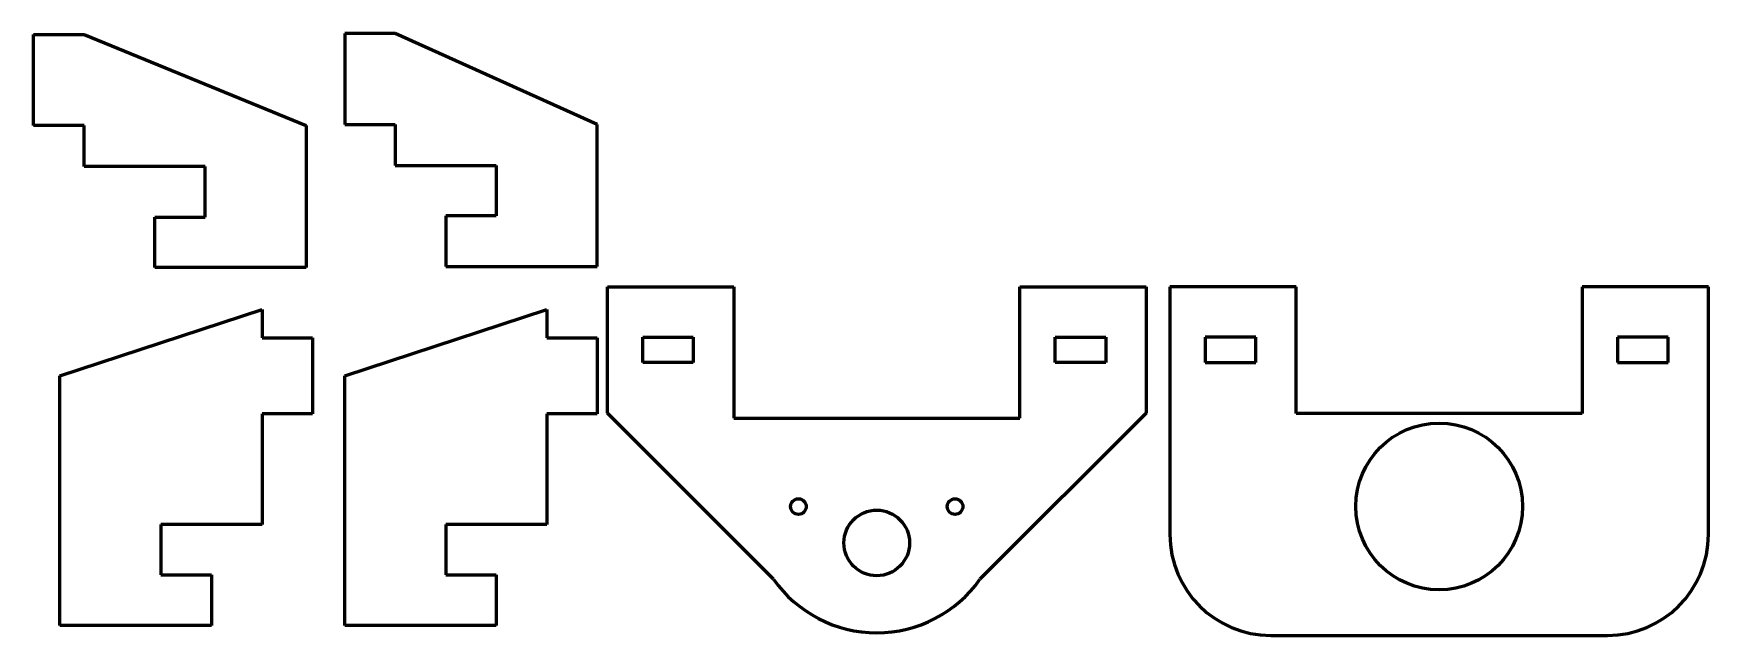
# Model space of a CAD drawing. Header units: millimetres. Extents: x -104 to 228, y 7 to 126.
import ezdxf

# ---------------------------------------------------------------- set-up
doc = ezdxf.new("R2010")
doc.units = ezdxf.units.MM
doc.linetypes.add('K5LT_BASIC', pattern=[0])
doc.layers.add('Системный слой (1)', color=252, linetype='Continuous', true_color=0x909090)

msp = doc.modelspace()

# ---------------------------------------------------------------- linework, layer by layer
at = {"layer": 'Системный слой (1)', "color": 150, "linetype": 'K5LT_BASIC', "lineweight": 60, "true_color": 0x0080ff}
for p, q in [((-32.45, 126), (-42.45, 126)), ((-42.45, 126), (-42.45, 108)), ((7.55, 108), (-32.45, 126)), ((-104.06, 107.78), (-104.06, 125.78)), ((-104.06, 125.78), (-94.06, 125.78)), ((-94.06, 125.78), (-50.06, 107.78)), ((-94.06, 107.78), (-104.06, 107.78)), ((-94.06, 99.69), (-94.06, 107.78)), ((-50.06, 107.78), (-50.06, 79.69)), ((-42.45, 108), (-32.45, 108)), ((-32.45, 108), (-32.45, 99.91)), ((7.55, 79.91), (7.55, 108)), ((-70.06, 99.69), (-94.06, 99.69)), ((-70.06, 89.69), (-70.06, 99.69)), ((-32.45, 99.91), (-12.45, 99.91)), ((-12.45, 99.91), (-12.45, 89.91)), ((-80.06, 89.69), (-70.06, 89.69)), ((-80.06, 79.69), (-80.06, 89.69)), ((-12.45, 89.91), (-22.45, 89.91)), ((-22.45, 89.91), (-22.45, 79.91)), ((-50.06, 79.69), (-80.06, 79.69)), ((-22.45, 79.91), (7.55, 79.91)), ((9.55, 75.91), (34.55, 75.91)), ((9.55, 50.91), (9.55, 75.91)), ((34.55, 75.91), (34.55, 49.91)), ((91.18, 49.91), (91.18, 75.91)), ((91.18, 75.91), (116.18, 75.91)), ((116.18, 75.91), (116.18, 50.91)), ((120.88, 75.91), (120.88, 26.91)), ((145.88, 75.91), (120.88, 75.91)), ((145.88, 50.85), (145.88, 75.91)), ((227.5, 75.91), (202.5, 75.91)), ((202.5, 75.91), (202.5, 50.85)), ((227.5, 26.91), (227.5, 75.91)), ((-98.82, 58.29), (-58.82, 71.41)), ((-58.82, 71.41), (-58.82, 65.79)), ((-42.45, 58.29), (-2.45, 71.41)), ((-2.45, 71.41), (-2.45, 65.79)), ((-58.82, 65.79), (-48.82, 65.79)), ((-48.82, 65.79), (-48.82, 50.79)), ((-2.45, 65.79), (7.55, 65.79)), ((7.55, 65.79), (7.55, 50.79)), ((16.55, 60.91), (16.55, 65.91)), ((16.55, 65.91), (26.55, 65.91)), ((26.55, 65.91), (26.55, 60.91)), ((98.18, 65.91), (108.18, 65.91)), ((98.18, 60.91), (98.18, 65.91)), ((108.18, 65.91), (108.18, 60.91)), ((127.88, 65.91), (127.88, 60.91)), ((137.88, 65.91), (127.88, 65.91)), ((137.88, 60.91), (137.88, 65.91)), ((219.5, 65.91), (209.5, 65.91)), ((209.5, 65.91), (209.5, 60.91)), ((219.5, 60.91), (219.5, 65.91)), ((26.55, 60.91), (16.55, 60.91)), ((108.18, 60.91), (98.18, 60.91)), ((127.88, 60.91), (137.88, 60.91)), ((209.5, 60.91), (219.5, 60.91)), ((-98.82, 8.89), (-98.82, 58.29)), ((-42.45, 8.89), (-42.45, 58.29)), ((-48.82, 50.79), (-58.82, 50.79)), ((-58.82, 50.79), (-58.82, 28.89)), ((7.55, 50.79), (-2.45, 50.79)), ((-2.45, 50.79), (-2.45, 28.89)), ((42.43, 18.03), (9.55, 50.91)), ((34.55, 49.91), (91.18, 49.91)), ((116.18, 50.91), (83.29, 18.03)), ((202.5, 50.85), (145.88, 50.85)), ((-78.82, 28.89), (-78.82, 18.89)), ((-58.82, 28.89), (-78.82, 28.89)), ((-22.45, 28.89), (-22.45, 18.89)), ((-2.45, 28.89), (-22.45, 28.89)), ((-78.82, 18.89), (-68.82, 18.89)), ((-68.82, 18.89), (-68.82, 8.89)), ((-22.45, 18.89), (-12.45, 18.89)), ((-12.45, 18.89), (-12.45, 8.89)), ((-68.82, 8.89), (-98.82, 8.89)), ((-12.45, 8.89), (-42.45, 8.89)), ((140.88, 6.91), (207.5, 6.91))]:
    msp.add_line(p, q, dxfattribs=at)
for centre, radius in [((174.19, 32.44), 16.5), ((47.36, 32.42), 1.55), ((78.36, 32.42), 1.55), ((62.86, 25.22), 6.5)]:
    msp.add_circle(centre, radius, dxfattribs=at)
for centre, radius, start, end in [((140.88, 26.91), 20, 180, 270), ((207.5, 26.91), 20, 270, 0), ((62.86, 32.44), 25, 215.1894, 324.8106)]:
    msp.add_arc(centre, radius, start, end, dxfattribs=at)

doc.saveas('drawing.dxf')
